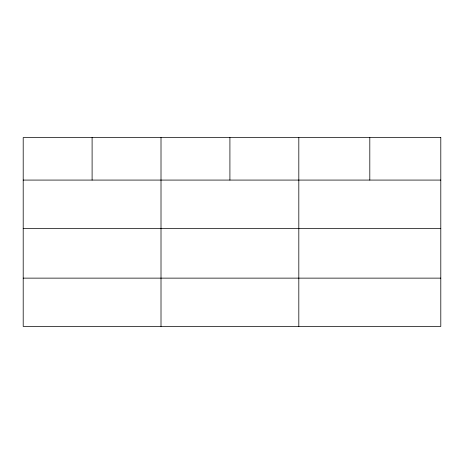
<?xml version="1.0" encoding="UTF-8"?>
<svg xmlns="http://www.w3.org/2000/svg" width="464" height="464" viewBox="0 0 464 464"><rect width="100%" height="100%" fill="white"/><g stroke="black" fill="none" stroke-linecap="round" stroke-linejoin="round"><path stroke-width="0.7" d="M23.2 180.078L440.8 180.078M23.2 228.375L440.8 228.375M23.2 278.133L440.8 278.133M369.808 137.57L369.808 180.078M298.816 137.57L298.816 326.43M229.912 137.57L229.912 180.078M161.008 137.57L161.008 326.43M92.104 137.57L92.104 180.078M440.8 137.57L23.2 137.57L23.2 326.43L440.8 326.43L440.8 137.57"/></g></svg>
